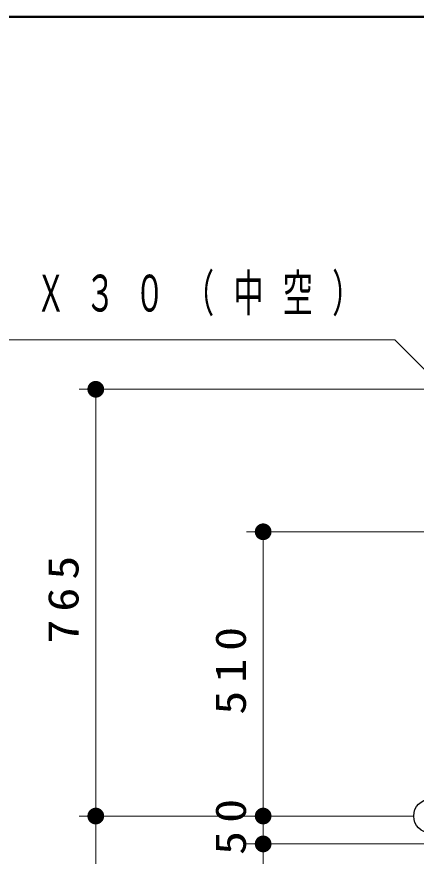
# Model space of a CAD drawing. Units: millimetres on the paper, scale 1:30. Extents: x -385 to 0, y -5 to 267.
# Drawn here: x -176 to -152.2, y 216.8 to 267 of the extents above; entities that cross this region are included whole.
import ezdxf

# ---------------------------------------------------------------- set-up
doc = ezdxf.new("R2010")
doc.units = ezdxf.units.MM
doc.layers.add('LY_1', color=131, linetype='Continuous', lineweight=25)
doc.layers.add('LY_4', color=7, linetype='Continuous', lineweight=13)
doc.styles.add('ＭＳ ゴシック', font='')
doc.styles.get('ＭＳ ゴシック').set_extended_font_data('MS Gothic')

# ---------------------------------------------------------------- blocks, each defined once
blk = doc.blocks.new('filled_dot')
at = {"color": 0, "linetype": 'Continuous', "lineweight": -2, "const_width": 1.25}
blk.add_lwpolyline([(-0.625, 0, 1), (0.625, 0, 1)], format="xyb", close=True, dxfattribs=at)

msp = doc.modelspace()

# ---------------------------------------------------------------- linework, layer by layer
at = {"layer": 'LY_1', "color": 7, "lineweight": 13}
for p, q in [((-105.648, 244.742), (-172.314, 244.742)), ((-171.314, 219.242), (-171.314, 244.742)), ((-105.648, 236.227), (-162.314, 236.227)), ((-161.314, 219.242), (-161.314, 236.227)), ((-152.314, 219.242), (-172.314, 219.242)), ((-152.314, 219.242), (-172.314, 219.242)), ((-171.314, 125.909), (-171.314, 219.242)), ((-152.314, 219.242), (-162.314, 219.242)), ((-152.314, 219.242), (-162.314, 219.242)), ((-161.314, 217.575), (-161.314, 219.242)), ((-109.814, 217.575), (-162.314, 217.575)), ((-109.814, 217.575), (-162.314, 217.575)), ((-161.314, 125.909), (-161.314, 217.575))]:
    msp.add_line(p, q, dxfattribs=at)
msp.add_lwpolyline([(-131.305, 225.54), (-153.445, 247.694), (-198.511, 247.694)], dxfattribs=at)
at = {"layer": 'LY_1', "color": 2}
msp.add_circle((-151.314, 219.242), 1.008, dxfattribs=at)
at = {"layer": 'LY_4', "lineweight": 50}
msp.add_line((0, 267), (-385, 267), dxfattribs=at)

# ---------------------------------------------------------------- block references
at = {"layer": 'LY_1', "color": 7, "lineweight": 13, "xscale": 0.4, "yscale": 0.4}
for p, rotation in [((-171.314, 244.742), 270), ((-161.314, 236.227), 270), ((-171.314, 219.242), 270), ((-171.314, 219.242), 90), ((-161.314, 219.242), 270), ((-161.314, 219.242), 90), ((-161.314, 217.575), 270), ((-161.314, 217.575), 90)]:
    msp.add_blockref('filled_dot', p, dxfattribs=dict(at, rotation=rotation))

# ---------------------------------------------------------------- texts
at = {"layer": 'LY_1', "color": 7, "insert": (-198.511, 250.344), "char_height": 2.199, "attachment_point": 4, "style": 'ＭＳ ゴシック'}
msp.add_mtext('\\T1.64;\\W0.6;合成木材\u3000１４５Ｘ３０（中空）', dxfattribs=at)
at = {"layer": 'LY_1', "color": 7, "char_height": 1.833, "attachment_point": 8, "rotation": 90, "style": 'ＭＳ ゴシック'}
for s, insert in [('\\T1.33;\\W1.15;765', (-172.314, 232.409)), ('\\T1.33;\\W1.15;510', (-162.314, 228.156)), ('\\T1.34;\\W1.15;50', (-162.314, 218.836))]:
    msp.add_mtext(s, dxfattribs=dict(at, insert=insert))

doc.saveas('drawing.dxf')
